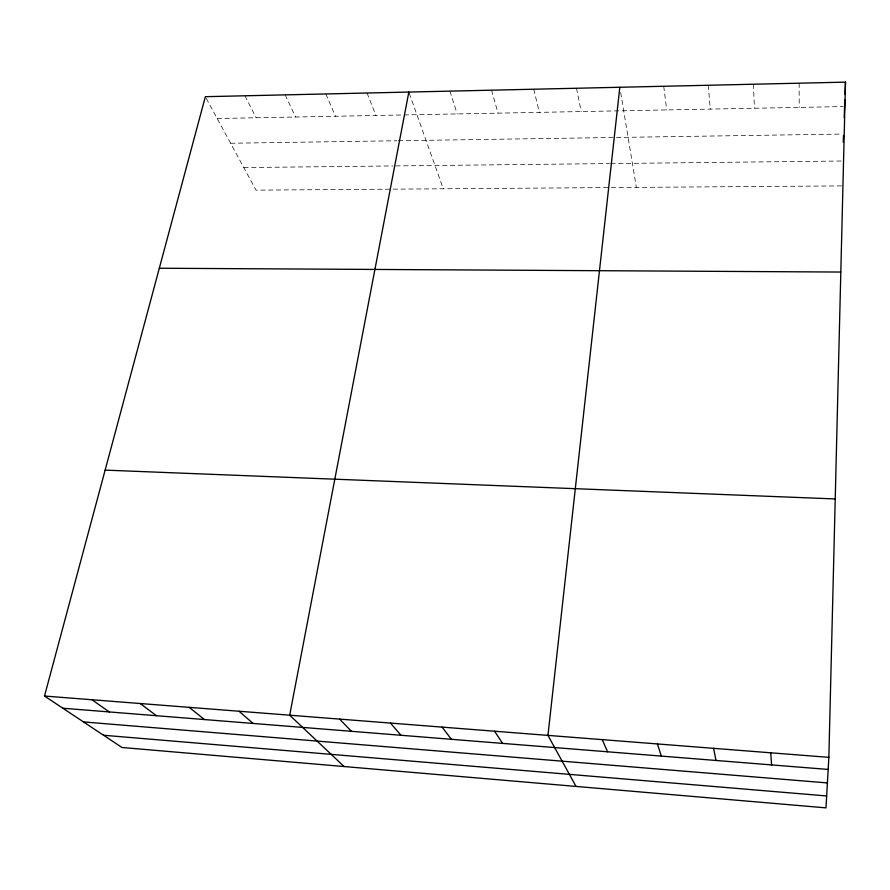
<?xml version="1.0" encoding="UTF-8"?>
<svg xmlns="http://www.w3.org/2000/svg" width="890" height="890" viewBox="0 0 890 890"><rect width="100%" height="100%" fill="white"/><g stroke="black" fill="none" stroke-linecap="round" stroke-linejoin="round"><path stroke-width="0.67" stroke-dasharray="4.45 3.34" d="M217.182 118.515L843.208 106.555M230.599 143.245L396.996 140.754M398.386 140.731L842.174 134.078M243.793 167.576L393.035 165.941M395.794 165.918L609.45 163.571M610.796 163.56L842.552 161.012M841.617 185.899L256.031 190.148L205.356 96.687M244.984 95.786L256.109 117.769M285.145 94.874L295.524 117.013M325.829 93.951L335.463 116.256M367.047 93.016L375.914 115.478M409.278 93.328L443.298 188.791M449.928 91.136L457.193 113.931M491.558 90.19L498.011 113.152M533.744 89.223L539.362 112.363M576.498 88.255L581.248 111.562M620.675 92.493L636.361 187.389M663.729 86.274L666.699 109.926M708.24 85.262L710.287 109.092M753.363 84.239L754.453 108.257M799.12 83.193L799.209 107.401"/><path stroke-width="1.33" d="M828.857 757.346L845.5 82.136L205.356 96.687L44.5 696.036L121.975 747.489L825.987 807.864L828.857 757.346L44.5 696.036M843.253 142.144L843.509 135.413M844.176 117.547L844.844 99.758M845.044 94.34L845.5 82.136M619.818 87.276L547.951 735.385L576.03 786.426M408.833 92.071L289.684 715.204L344.085 766.535M159.321 268.235L840.816 272.051M105.131 470.12L835.221 498.945M62.856 708.229L828.167 769.438M83.471 721.923L827.4 782.922M103.54 735.251L826.654 795.96M91.959 699.751L109.303 711.944M140.186 703.523L156.484 715.716M189.203 707.35L204.422 719.554M239.032 711.244L253.127 723.448M339.657 719.109L351.428 731.313M390.454 723.081L401.012 735.274M442.085 727.119L451.397 739.301M494.573 731.213L502.605 743.395M602.23 739.635L607.547 751.794M657.432 743.951L661.326 756.088M713.591 748.334L716.005 760.472M770.718 752.807L771.608 764.91"/></g></svg>
